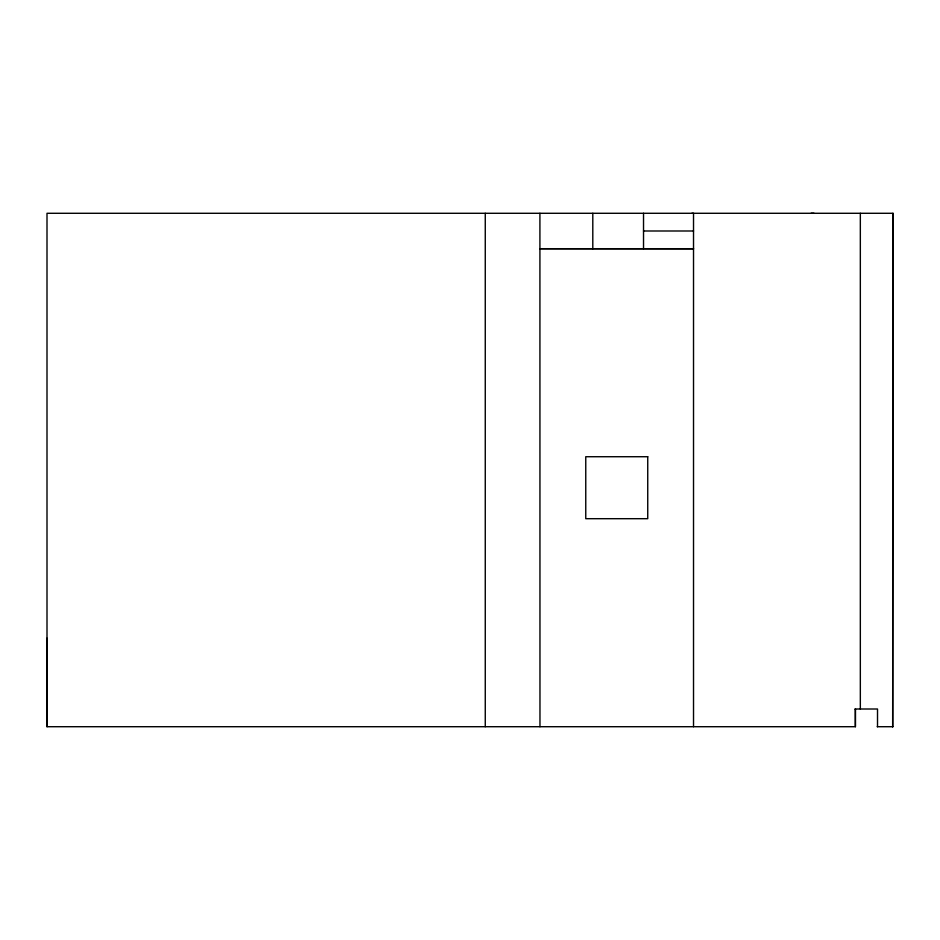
<?xml version="1.0" encoding="UTF-8"?>
<svg xmlns="http://www.w3.org/2000/svg" width="940" height="940" viewBox="0 0 940 940"><rect width="100%" height="100%" fill="white"/><g stroke="black" fill="none" stroke-linecap="round" stroke-linejoin="round"><path stroke-width="1.41" d="M855.388 726.714L855.388 709.007L855.388 726.714L47 726.714L47 638.189M539.971 726.714L539.913 213.286M693.52 726.714L693.52 213.286L691.911 213.286M893 213.286L892.683 726.714L893 213.286L47 213.286L47 726.714M693.509 248.783L539.913 248.701L693.52 248.701M855.059 709.007L877.514 709.007L877.514 726.714M811.126 213.286L813.993 213.286M643.524 230.993L693.52 230.993M877.196 726.714L893 726.714M860.335 213.286L860.335 709.007M643.524 213.286L643.524 248.689M592.799 213.286L592.799 248.689M485.263 213.286L485.263 726.714M647.742 456.723L585.761 456.723L585.761 518.692L647.742 518.692L647.742 456.723"/></g></svg>
